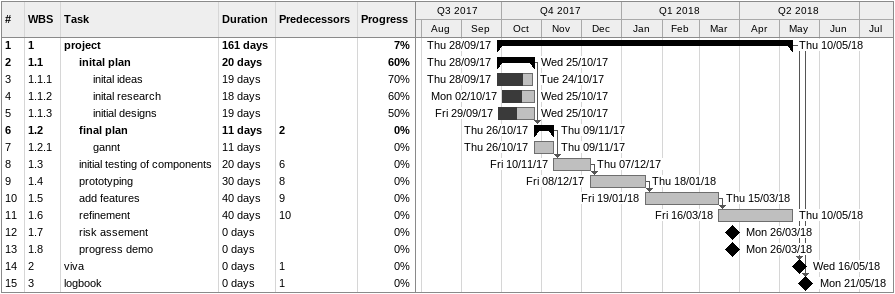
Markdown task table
| ID | WBS | Task | Duration | Start | Finish | Predecessors | % complete |
|---|---|---|---|---|---|---|---|
| 1 | 1 | **project** | 161d | 2017-09-28 | 2018-05-10 |  | 7 |
| 2 | 1.1 | **inital plan** | 20d | 2017-09-28 | 2017-10-25 |  | 60 |
| 3 | 1.1.1 | inital ideas | 19d | 2017-09-28 | 2017-10-24 |  | 70 |
| 4 | 1.1.2 | inital research | 18d | 2017-10-02 | 2017-10-25 |  | 60 |
| 5 | 1.1.3 | initial designs | 19d | 2017-09-29 | 2017-10-25 |  | 50 |
| 6 | 1.2 | **final plan** | 11d | 2017-10-26 | 2017-11-09 | 2 | 0 |
| 7 | 1.2.1 | gannt | 11d | 2017-10-26 | 2017-11-09 |  | 0 |
| 8 | 1.3 | initial testing of components | 20d | 2017-11-10 | 2017-12-07 | 6 | 0 |
| 9 | 1.4 | prototyping | 30d | 2017-12-08 | 2018-01-18 | 8 | 0 |
| 10 | 1.5 | add features | 40d | 2018-01-19 | 2018-03-15 | 9 | 0 |
| 11 | 1.6 | refinement | 40d | 2018-03-16 | 2018-05-10 | 10 | 0 |
| 12 | 1.7 | risk assement | 0d | 2018-03-26 | 2018-03-26 |  | 0 |
| 13 | 1.8 | progress demo | 0d | 2018-03-26 | 2018-03-26 |  | 0 |
| 14 | 2 | viva | 0d | 2018-05-16 | 2018-05-16 | 1 | 0 |
| 15 | 3 | logbook | 0d | 2018-05-21 | 2018-05-21 | 1 | 0 |
